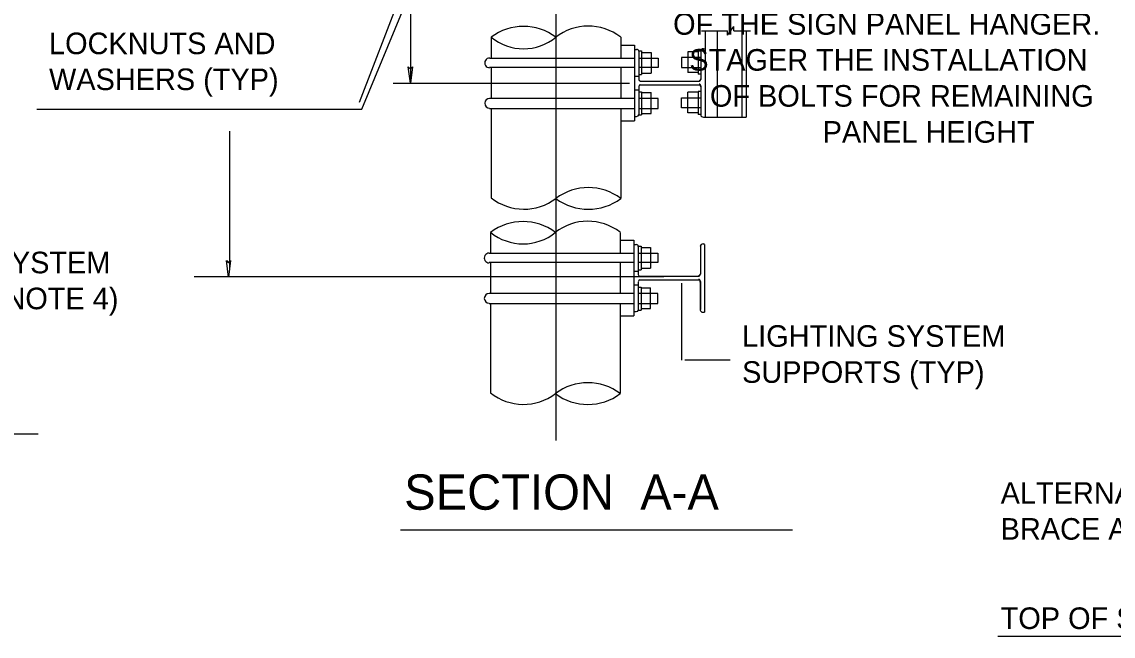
# Model space of a CAD drawing. Extents: x -3 to 26050223, y 0 to 12035012.
# Drawn here: x 21.01 to 33.64, y 22.7 to 29.81 of the extents above; entities that cross this region are included whole.
import ezdxf

# ---------------------------------------------------------------- set-up
doc = ezdxf.new("R2010")
doc.units = 0
doc.layers.add('1', color=7, linetype='Continuous')
doc.layers.add('2', color=7, linetype='Continuous')

msp = doc.modelspace()

# ---------------------------------------------------------------- linework, layer by layer
at = {"layer": '1'}
for p, q in [((24.921, 28.883), (26.354, 32.617)), ((24.948, 28.799), (26.375, 32.25)), ((25.508, 30.625), (25.508, 29.1)), ((28.875, 29.708), (29.175, 29.708)), ((28.917, 29.708), (28.917, 28.708)), ((29.058, 29.708), (29.058, 28.708)), ((29.175, 29.658), (29.25, 29.758)), ((29.175, 29.658), (29.175, 29.708)), ((29.25, 29.708), (29.25, 29.758)), ((29.25, 29.708), (29.442, 29.708)), ((29.342, 29.708), (29.342, 28.708)), ((29.392, 29.708), (29.392, 28.708)), ((26.442, 29.633), (26.442, 29.392)), ((27.942, 29.633), (27.942, 29.392)), ((27.942, 29.542), (28.1, 29.542)), ((28.1, 29.542), (28.1, 28.667)), ((28.1, 29.542), (28.1, 28.8)), ((28.1, 29.492), (28.125, 29.492)), ((28.15, 29.475), (28.15, 29.142)), ((28.15, 29.475), (28.183, 29.475)), ((28.183, 29.475), (28.183, 29.2)), ((28.183, 29.458), (28.292, 29.458)), ((28.292, 29.458), (28.292, 29.217)), ((28.835, 29.465), (28.718, 29.465)), ((28.718, 29.465), (28.718, 29.223)), ((28.868, 29.473), (28.835, 29.473)), ((28.835, 29.473), (28.835, 29.206)), ((28.867, 29.475), (28.867, 29.142)), ((28.868, 29.473), (28.868, 29.148)), ((28.9, 29.5), (28.917, 29.5)), ((26.425, 29.392), (27.942, 29.392)), ((27.942, 29.392), (28.1, 29.392)), ((28.15, 29.392), (28.292, 29.392)), ((28.292, 29.392), (28.375, 29.392)), ((28.375, 29.392), (28.375, 29.283)), ((28.643, 29.398), (28.643, 29.281)), ((28.718, 29.398), (28.643, 29.398)), ((28.868, 29.398), (28.718, 29.398)), ((27.942, 29.283), (26.425, 29.283)), ((26.442, 29.283), (26.442, 28.925)), ((28.1, 29.283), (27.942, 29.283)), ((27.942, 29.283), (27.942, 28.925)), ((28.1, 29.183), (28.15, 29.183)), ((28.292, 29.283), (28.15, 29.283)), ((28.15, 29.2), (28.183, 29.2)), ((28.183, 29.217), (28.292, 29.217)), ((28.375, 29.283), (28.292, 29.283)), ((28.643, 29.281), (28.718, 29.281)), ((28.718, 29.281), (28.868, 29.281)), ((28.835, 29.223), (28.718, 29.223)), ((28.868, 29.206), (28.835, 29.206)), ((25.308, 29.1), (28.042, 29.1)), ((28.15, 29.058), (28.15, 28.733)), ((28.167, 29.125), (28.85, 29.125)), ((28.167, 29.083), (28.85, 29.083)), ((28.867, 29.058), (28.867, 28.733)), ((28.868, 29.065), (28.868, 28.74)), ((27.942, 28.925), (26.425, 28.925)), ((28.1, 28.925), (27.942, 28.925)), ((28.1, 29.025), (28.15, 29.025)), ((28.15, 29), (28.183, 29)), ((28.292, 28.925), (28.15, 28.925)), ((28.183, 29), (28.183, 28.733)), ((28.183, 28.992), (28.292, 28.992)), ((28.292, 28.75), (28.292, 28.992)), ((28.375, 28.925), (28.292, 28.925)), ((28.375, 28.808), (28.375, 28.925)), ((28.643, 28.815), (28.643, 28.931)), ((28.643, 28.931), (28.718, 28.931)), ((28.718, 28.756), (28.718, 28.998)), ((28.835, 28.998), (28.718, 28.998)), ((28.718, 28.931), (28.868, 28.931)), ((28.868, 29.006), (28.835, 29.006)), ((28.835, 29.006), (28.835, 28.74)), ((21.185, 28.799), (24.948, 28.799)), ((26.425, 28.808), (27.942, 28.808)), ((26.442, 28.808), (26.442, 27.775)), ((27.942, 28.808), (28.1, 28.808)), ((27.942, 28.808), (27.942, 27.767)), ((28.15, 28.808), (28.292, 28.808)), ((28.292, 28.808), (28.375, 28.808)), ((28.718, 28.815), (28.643, 28.815)), ((28.868, 28.815), (28.718, 28.815)), ((27.942, 28.667), (28.1, 28.667)), ((28.1, 28.717), (28.125, 28.717)), ((28.15, 28.733), (28.183, 28.733)), ((28.183, 28.75), (28.292, 28.75)), ((28.835, 28.756), (28.718, 28.756)), ((28.868, 28.74), (28.835, 28.74)), ((28.9, 28.708), (28.917, 28.708)), ((28.917, 28.708), (29.392, 28.708)), ((23.416, 28.544), (23.416, 26.951)), ((26.436, 27.374), (26.436, 27.133)), ((27.936, 27.374), (27.936, 27.133)), ((27.936, 27.283), (28.094, 27.283)), ((28.094, 27.283), (28.094, 26.408)), ((28.094, 27.283), (28.094, 26.541)), ((28.094, 27.233), (28.119, 27.233)), ((28.144, 27.216), (28.144, 26.883)), ((28.144, 27.216), (28.178, 27.216)), ((28.178, 27.216), (28.178, 26.941)), ((28.178, 27.199), (28.286, 27.199)), ((28.286, 27.199), (28.286, 26.958)), ((28.862, 27.214), (28.862, 26.889)), ((28.894, 27.241), (28.911, 27.241)), ((28.911, 27.233), (28.911, 26.449)), ((26.419, 27.133), (27.936, 27.133)), ((27.936, 27.024), (26.419, 27.024)), ((26.436, 27.024), (26.436, 26.666)), ((27.936, 27.133), (28.094, 27.133)), ((28.094, 27.024), (27.936, 27.024)), ((27.936, 27.024), (27.936, 26.666)), ((28.144, 27.133), (28.286, 27.133)), ((28.286, 27.024), (28.144, 27.024)), ((28.286, 27.133), (28.369, 27.133)), ((28.369, 27.024), (28.286, 27.024)), ((28.369, 27.133), (28.369, 27.024)), ((28.094, 26.924), (28.144, 26.924)), ((28.144, 26.941), (28.178, 26.941)), ((28.178, 26.958), (28.286, 26.958)), ((23.007, 26.863), (28.441, 26.863)), ((28.094, 26.766), (28.144, 26.766)), ((28.144, 26.799), (28.144, 26.474)), ((28.161, 26.866), (28.844, 26.866)), ((28.161, 26.824), (28.844, 26.824)), ((28.646, 26.786), (28.646, 25.894)), ((28.861, 26.799), (28.861, 26.474)), ((28.862, 26.806), (28.862, 26.481)), ((27.936, 26.666), (26.419, 26.666)), ((28.094, 26.666), (27.936, 26.666)), ((28.144, 26.741), (28.178, 26.741)), ((28.286, 26.666), (28.144, 26.666)), ((28.178, 26.741), (28.178, 26.474)), ((28.178, 26.733), (28.286, 26.733)), ((28.286, 26.491), (28.286, 26.733)), ((28.369, 26.666), (28.286, 26.666)), ((28.369, 26.549), (28.369, 26.666)), ((26.419, 26.549), (27.936, 26.549)), ((26.436, 26.549), (26.436, 25.516)), ((27.936, 26.549), (28.094, 26.549)), ((27.936, 26.549), (27.936, 25.508)), ((28.144, 26.549), (28.286, 26.549)), ((28.286, 26.549), (28.369, 26.549)), ((27.936, 26.408), (28.094, 26.408)), ((28.094, 26.458), (28.119, 26.458)), ((28.144, 26.474), (28.178, 26.474)), ((28.178, 26.491), (28.286, 26.491)), ((28.894, 26.449), (28.911, 26.449)), ((29.209, 25.895), (28.684, 25.895)), ((32.303, 22.699), (35.486, 22.699))]:
    msp.add_line(p, q, dxfattribs=at)
for points in [[(25.533, 29.292), (25.508, 29.1), (25.483, 29.292), (25.508, 29.267)], [(23.429, 27.047), (23.404, 26.855), (23.379, 27.047), (23.404, 27.022)]]:
    msp.add_lwpolyline(points, close=True, dxfattribs=at)
for centre, radius, start, end in [((26.817, 29.133), 0.625, 53.1301, 126.8699), ((26.817, 30.094), 0.594, 230.8379, 309.1621), ((26.425, 29.336), 0.0567, 89.9984, 269.9984), ((26.425, 28.869), 0.0567, 90.0016, 270), ((26.822, 28.251), 0.609, 231.3597, 307.3671), ((27.567, 27.267), 0.625, 53.1148, 126.8852), ((27.567, 28.266), 0.625, 233.1148, 306.8852), ((26.811, 26.874), 0.625, 53.1301, 126.8699), ((26.811, 27.835), 0.594, 230.8379, 309.1621), ((26.42, 27.077), 0.0567, 89.9984, 269.9984), ((26.42, 26.61), 0.0567, 90.0016, 270), ((27.561, 25.008), 0.625, 53.1148, 126.8852), ((26.816, 25.992), 0.609, 231.3597, 307.3671), ((27.561, 26.007), 0.625, 233.1148, 306.8852)]:
    msp.add_arc(centre, radius, start, end, dxfattribs=at)
for centre, major_axis, ratio, start_param, end_param in [((27.572, 29.15), (-0.384, 0.48), 0.989423, 4.955214, 6.283185), ((28.125, 29.471), (0.0246, 0), 0.864407, 0, 1.570796), ((28.898, 29.471), (-0.0308, 0), 0.918919, 4.633787, 6.283185), ((28.168, 29.145), (0, -0.02), 0.895833, 4.712389, 6.283185), ((28.168, 29.06), (0, -0.0233), 0.767857, 3.141593, 4.712389), ((28.848, 29.145), (0, -0.02), 0.9375, 0, 1.570796), ((28.848, 29.06), (0, 0.0233), 0.803571, 4.634118, 6.283185), ((28.849, 29.151), (0, -0.0192), 0.978261, 0, 1.570796), ((28.849, 29.066), (0, 0.0242), 0.775862, 4.712389, 6.283185), ((28.125, 28.734), (0.0246, 0), 0.711864, 4.712389, 6.283185), ((28.898, 28.734), (-0.0308, 0), 0.837838, 0, 1.570796), ((27.566, 26.891), (-0.384, 0.48), 0.989423, 4.955214, 6.283185), ((28.12, 27.212), (0.0246, 0), 0.864407, 0, 1.570796), ((28.892, 27.212), (-0.0308, 0), 0.918919, 4.633787, 6.283185), ((28.844, 26.892), (0, -0.0192), 0.978261, 0, 1.570796), ((28.162, 26.886), (0, -0.02), 0.895833, 4.712389, 6.283185), ((28.162, 26.801), (0, -0.0233), 0.767857, 3.141593, 4.712389), ((28.842, 26.886), (0, -0.02), 0.9375, 0, 1.570796), ((28.842, 26.801), (0, 0.0233), 0.803571, 4.634118, 6.283185), ((28.844, 26.807), (0, 0.0242), 0.775862, 4.712389, 6.283185), ((28.12, 26.475), (0.0246, 0), 0.711864, 4.712389, 6.283185), ((28.892, 26.475), (-0.0308, 0), 0.837838, 0, 1.570796)]:
    msp.add_ellipse(centre, major_axis=major_axis, ratio=ratio, start_param=start_param, end_param=end_param, dxfattribs=at)
at = {"layer": '2'}
for p, q in [((27.192, 41.625), (27.192, 24.965)), ((6.691, 25.042), (21.202, 25.042)), ((25.395, 23.93), (29.928, 23.93))]:
    msp.add_line(p, q, dxfattribs=at)

# ---------------------------------------------------------------- texts
for s, height, p in [('         OF THE SIGN PANEL HANGER. ', 0.25, (27.711, 29.662)), ('LOCKNUTS AND', 0.25, (21.328, 29.437)), ('        STAGER THE INSTALLATION ', 0.25, (27.991, 29.246)), ('WASHERS (TYP)', 0.25, (21.328, 29.021)), ('        OF BOLTS FOR REMAINING', 0.25, (28.23, 28.829)), ('     PANEL HEIGHT', 0.25, (29.813, 28.412)), ('LIGHTING SYSTEM ', 0.25, (18.992, 26.9)), ('SUPPORT (NOTE 4)', 0.25, (18.992, 26.484)), ('LIGHTING SYSTEM ', 0.25, (29.345, 26.049)), ('SUPPORTS (TYP)', 0.25, (29.345, 25.632)), ('SECTION  A-A', 0.40835, (25.436, 24.163)), ('ALTERNATE EXIT PANEL', 0.25, (32.336, 24.232)), ('BRACE AT EACH END', 0.25, (32.336, 23.816)), ('TOP OF SIGN', 0.25, (32.336, 22.782))]:
    msp.add_text(s, height=height, dxfattribs=at).set_placement(p)

doc.saveas('drawing.dxf')
